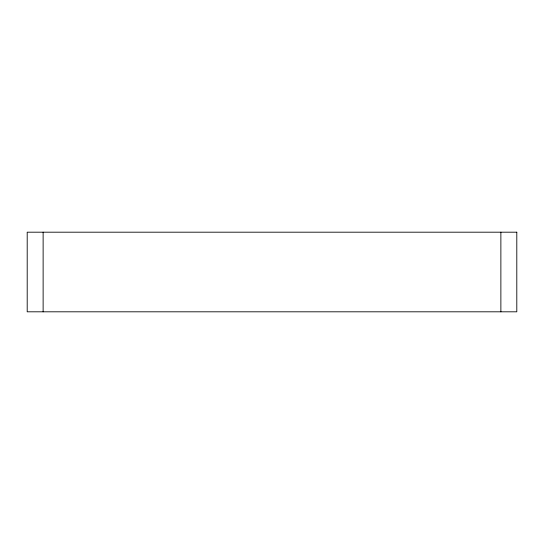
<?xml version="1.0" encoding="UTF-8"?>
<svg xmlns="http://www.w3.org/2000/svg" width="544" height="544" viewBox="0 0 544 544"><rect width="100%" height="100%" fill="white"/><g stroke="black" fill="none" stroke-linecap="round" stroke-linejoin="round"><path stroke-width="0.82" d="M500.874 232.193L500.874 311.807M43.126 232.193L43.126 311.807M516.8 232.193L27.2 232.193L27.2 311.807L516.8 311.807L516.8 232.193"/></g></svg>
